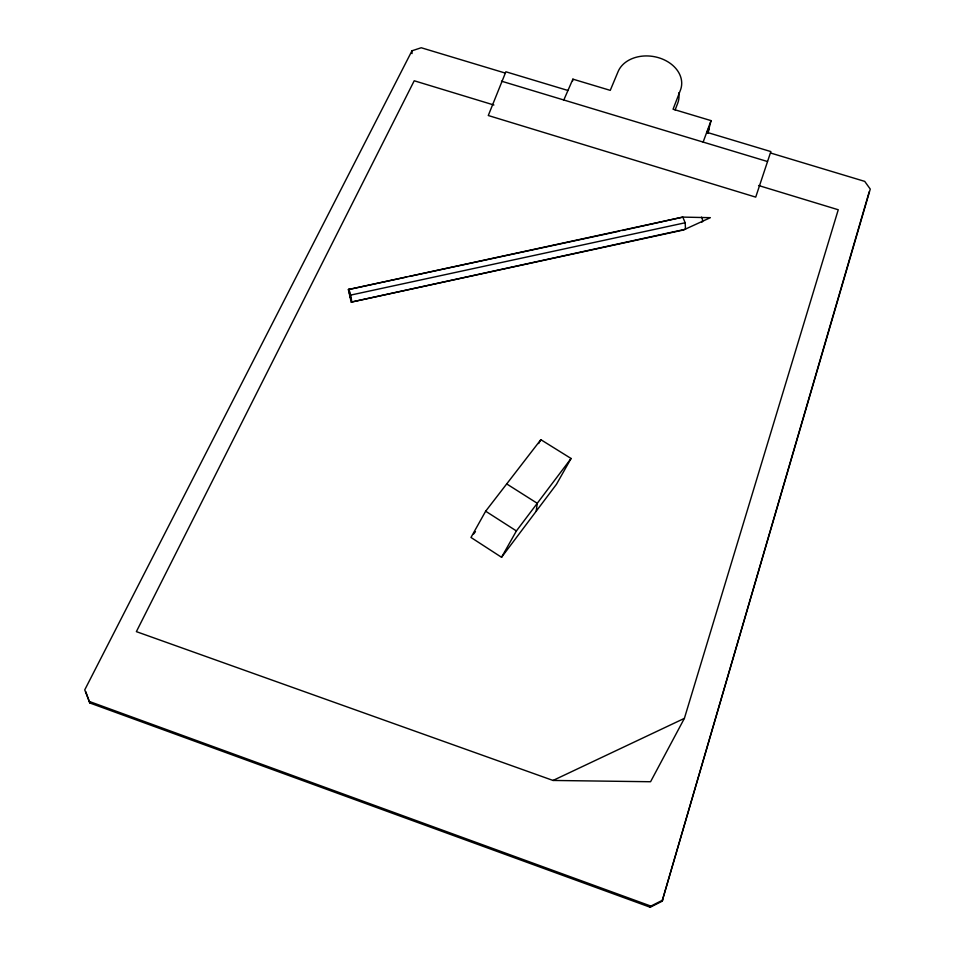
<?xml version="1.0" encoding="UTF-8"?>
<svg xmlns="http://www.w3.org/2000/svg" width="955" height="955" viewBox="0 0 955 955"><rect width="100%" height="100%" fill="white"/><g stroke="black" fill="none" stroke-linecap="round" stroke-linejoin="round"><path stroke-width="1.43" d="M572.69 80.889L572.893 79.146L610.257 90.367L618.1 71.589A32.721 24.997 9 0 1 658.58 57.706A32.721 24.997 9 0 1 680.414 90.2L673.06 109.216L711.033 120.617L710.627 122.312A14.862 0.883 -72.6 0 1 707.93 131.981M536.209 511.212L537.259 503.297L506.699 483.922M708.001 133.402L708.395 131.742A14.731 0.871 -72.6 0 0 706.664 133.163M505.374 73.105L421.239 47.75L411.987 50.782L84.732 689.892L89.83 702.976L650.224 907.25L662.113 901.234L869.253 191.657M662.113 901.234L870.268 189.09L864.717 181.378L770.601 153.015M493.902 105.014L414.219 80.769L136.374 631.637L553.04 780.45L650.57 781.739L684.389 718.363L838.251 209.754L758.568 185.509M706.736 132.279L770.852 151.582L755.715 197.124L488.28 115.519L505.875 71.78L567.95 90.474M703.131 142.08L711.033 120.617M675.125 109.932L677.74 103.164A32.363 24.854 9.1 0 0 678.73 92.862M563.808 100L572.893 79.146M485.653 511.212L470.97 537.462L501.554 557.29L556.443 484.328L571.066 458.484L540.84 439.682L485.653 511.212L516.404 530.944L571.066 458.484M538.668 443.55L540.84 439.682M501.554 557.29L516.404 530.944M650.224 907.25L650.88 906.092L662.806 900.064M473.668 533.964L475.459 531.625M348.36 289.568L682.801 217.107L710.365 217.68L683.47 229.988L351.225 302.114L348.36 289.568L406.675 276.998M351.225 302.114L685.499 229.224L685.177 222.766L682.801 217.107L622.457 230.501M553.04 780.45L684.389 718.363M701.758 221.99L702.546 221.691L702.438 219.256L701.531 217.131M348.921 289.043L350.64 295.107L685.177 222.766M409.588 276.365L619.544 231.122M501.494 81.175L767.498 161.526M88.827 701.28L650.88 906.092M85.735 691.623L89.83 702.976M350.64 295.107L351.798 301.661M411.987 50.782L412.035 53.576M349.435 292.803L350.712 298.39L349.435 292.803"/></g></svg>
